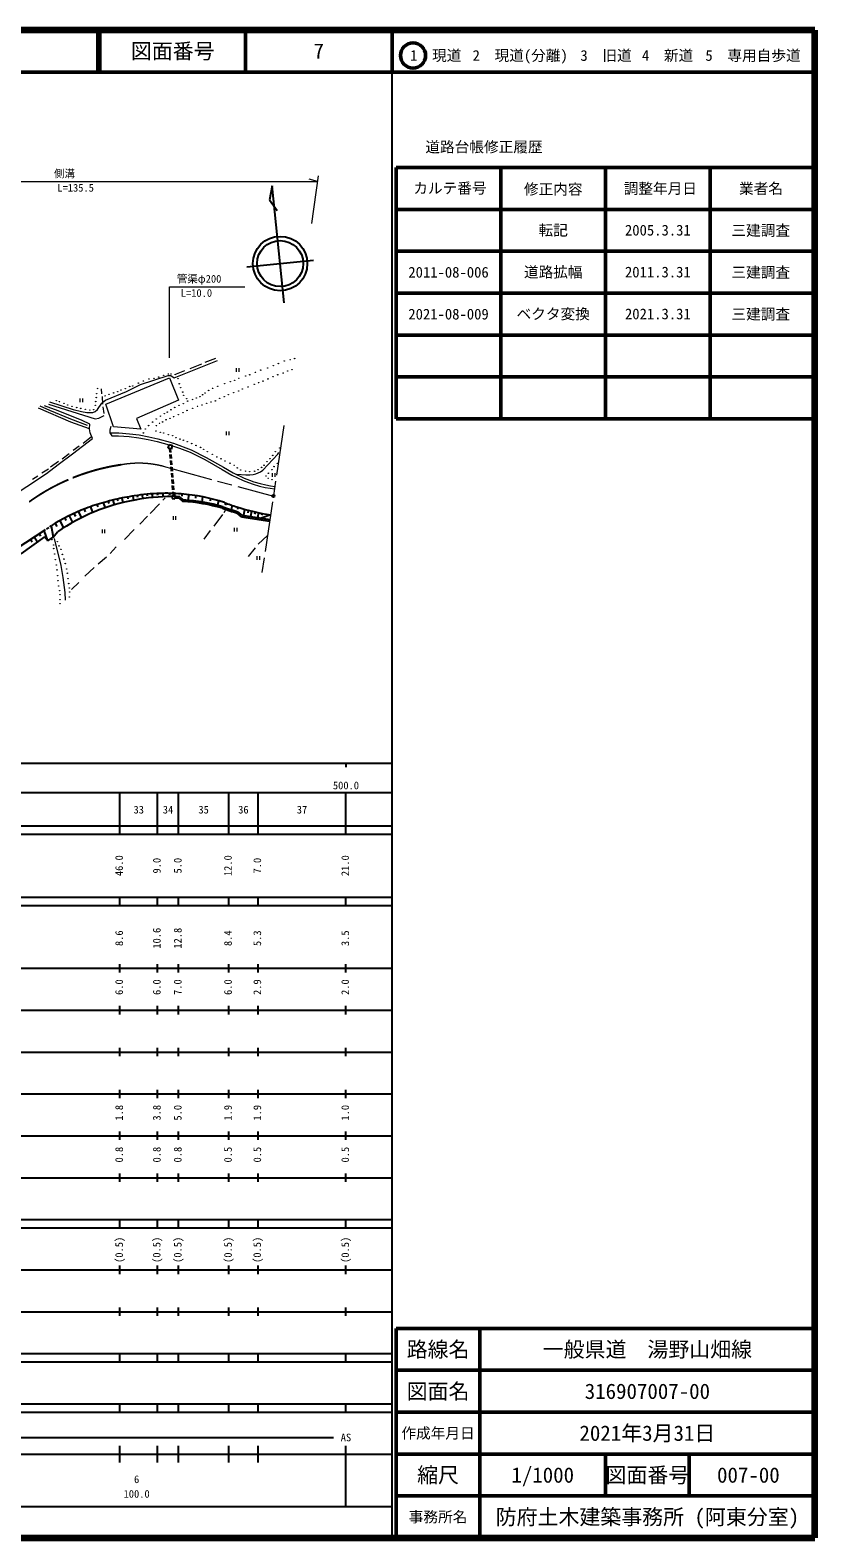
# Model space of a CAD drawing. Units: millimetres, scale not verified. Extents: x 40000 to 680000, y 20000 to 380000.
# Drawn here: x 492564 to 680000, y 20000 to 380000 of the extents above; entities that cross this region are included whole.
import ezdxf
from ezdxf.enums import TextEntityAlignment as Align

# ---------------------------------------------------------------- set-up
doc = ezdxf.new("R2010")
doc.units = ezdxf.units.MM
doc.header["$LTSCALE"] = 1000
doc.header["$PDMODE"] = 32
doc.header["$PDSIZE"] = 500
doc.linetypes.add('CHAIN', pattern=[18.5, 12, -1.5, 3.5, -1.5])
for name, color, linetype, lineweight in [('M-BGD', 7, 'Continuous', 13), ('M-BMK', 2, 'CHAIN', 25), ('M-BMK-SRVR', 3, 'Continuous', 25), ('M-STR-HTXT', 7, 'Continuous', 13), ('M-TTL', 2, 'Continuous', 140), ('M-TTL-BAND', 7, 'Continuous', 25), ('M-TTL-FRAM', 2, 'Continuous', 50), ('M-TTL-LINE', 7, 'Continuous', 50)]:
    doc.layers.add(name, color=color, linetype=linetype, lineweight=lineweight)
doc.layers.add('M-OTRS', color=6, linetype='Continuous')
doc.layers.add('M-TTL-TXT', color=7, linetype='Continuous')
doc.styles.add('ＭＳ ゴシック', font='')
doc.styles.get('ＭＳ ゴシック').set_extended_font_data('MS Gothic')

msp = doc.modelspace()

# ---------------------------------------------------------------- linework, layer by layer
at = {"layer": 'M-BGD'}
for p, q in [((530761, 299235), (533558, 300350)), ((534407, 300689), (536916, 301689)), ((541814, 299292), (541814, 298395)), ((542437, 299292), (542437, 298395)), ((527537, 297974), (529500, 298759)), ((504433, 292052), (504433, 291155)), ((505056, 292052), (505056, 291155)), ((509723, 293159), (509611, 294392)), ((509947, 290691), (509807, 292528)), ((510228, 288490), (510045, 290060)), ((505217, 281368), (507251, 282941)), ((539401, 284198), (539401, 283301)), ((540024, 284198), (540024, 283301)), ((501846, 278864), (500237, 277594)), ((504301, 280642), (502862, 279626)), ((496935, 275139), (495326, 274207)), ((499306, 277001), (497443, 275647)), ((550353, 274238), (550353, 273341)), ((550976, 274238), (550976, 273341)), ((494395, 273530), (493125, 272683)), ((521194, 264567), (523435, 266934)), ((524227, 267771), (524790, 268365)), ((518779, 262015), (520585, 263923)), ((526696, 263970), (526696, 263072)), ((527319, 263970), (527319, 263072)), ((536546, 261592), (538618, 264358)), ((538912, 264841), (539322, 265559)), ((509733, 260776), (509733, 259879)), ((510356, 260776), (510356, 259879)), ((515138, 258416), (517379, 260783)), ((534118, 258469), (535663, 260520)), ((541317, 261202), (541317, 260304)), ((541940, 261202), (541940, 260304)), ((547030, 257302), (549251, 259332)), ((511667, 255073), (513106, 256597)), ((544727, 254306), (546367, 256419)), ((508788, 252533), (510820, 254226)), ((546747, 254388), (546747, 253491)), ((547370, 254388), (547370, 253491)), ((505656, 249654), (507857, 251686)), ((502438, 246437), (504216, 248130))]:
    msp.add_line(p, q, dxfattribs=at)
at = {"layer": 'M-BGD', "lineweight": 25}
for p, q in [((525539, 280224), (525783, 280986)), ((526545, 280741), (525783, 280986)), ((526300, 279979), (525539, 280224)), ((525841, 280127), (525911, 279214)), ((525949, 278715), (526025, 277718)), ((526046, 280061), (526114, 279179)), ((526063, 277220), (526140, 276223)), ((526152, 278681), (526228, 277684)), ((526300, 279979), (526545, 280741)), ((526178, 275724), (526254, 274727)), ((526267, 277185), (526343, 276188)), ((526293, 274229), (526369, 273231)), ((526381, 275690), (526458, 274693)), ((526496, 274194), (526572, 273197)), ((526407, 272733), (526484, 271736)), ((526522, 271237), (526598, 270240)), ((526610, 272698), (526687, 271701)), ((526725, 271203), (526801, 270206)), ((508501, 266713), (508731, 266149)), ((510032, 267161), (510456, 265950)), ((511175, 267491), (511374, 266938)), ((512321, 267797), (512667, 266650)), ((513379, 268051), (513504, 267622)), ((514447, 268280), (514678, 267185)), ((515857, 268542), (515932, 268060)), ((517066, 268730), (517235, 267730)), ((518127, 268892), (518195, 268498)), ((519289, 269054), (519430, 268118)), ((520433, 269183), (520483, 268779)), ((521649, 269288), (521751, 268413)), ((522937, 269364), (522963, 268980)), ((524234, 269403), (524261, 268593)), ((525804, 269402), (525821, 269050)), ((526470, 268832), (526460, 268132)), ((526460, 268132), (527160, 268122)), ((526470, 268832), (527170, 268822)), ((526636, 269742), (526706, 268829)), ((526840, 269707), (526907, 268826)), ((527022, 269363), (527022, 268824)), ((527170, 268822), (527160, 268122)), ((527160, 268122), (527160, 268112)), ((528189, 268227), (528997, 267468)), ((528339, 268580), (529150, 267819)), ((528803, 269249), (528788, 268764)), ((530354, 269092), (530283, 267734)), ((532091, 268853), (532035, 268238)), ((533723, 268565), (533555, 267326)), ((535616, 268155), (535537, 267647)), ((537550, 267647), (537286, 266553)), ((538997, 267207), (538979, 267213)), ((539269, 267101), (539116, 266583)), ((540803, 266538), (540563, 265520)), ((499645, 262874), (500547, 261184)), ((500819, 263516), (501115, 262935)), ((501897, 264067), (502710, 262476)), ((503039, 264612), (503403, 263921)), ((504066, 265070), (504812, 263588)), ((505445, 265637), (505730, 264973)), ((506941, 266194), (507463, 264805)), ((543027, 263824), (542025, 264695)), ((542159, 266089), (542074, 265597)), ((543185, 264164), (542201, 265019)), ((543027, 263824), (549821, 262771)), ((543185, 264164), (549876, 263127)), ((543780, 265605), (543505, 264114)), ((544623, 265377), (544535, 264768)), ((545404, 265180), (545191, 263853)), ((546279, 264976), (546188, 264392)), ((547074, 264804), (546875, 263592)), ((550055, 264284), (547723, 263461)), ((547959, 264630), (547803, 264176)), ((489456, 256304), (495903, 260535)), ((494719, 259758), (495042, 259213)), ((495903, 260535), (496238, 260754)), ((496759, 258026), (495903, 260535)), ((496759, 258026), (495903, 260535)), ((496489, 260919), (496992, 261247)), ((497243, 261411), (497578, 261630)), ((497578, 261630), (498052, 258932)), ((498052, 258932), (499099, 260228)), ((498528, 262220), (498933, 261476)), ((496027, 259012), (490358, 254934)), ((492610, 258374), (493021, 257784)), ((493533, 258980), (494321, 257784)), ((496759, 258026), (496027, 259012)), ((496759, 258026), (498052, 258932))]:
    msp.add_line(p, q, dxfattribs=at)
at = {"layer": 'M-BGD'}
for points in [[(509910, 291176), (510566, 291649), (515570, 293757), (518948, 295374), (525552, 297575), (526145, 297575), (526992, 296983), (537321, 301131)], [(506735, 284770), (502288, 286392), (494549, 289756)], [(506262, 285593), (502267, 287149), (497306, 289201), (494927, 290198)], [(506808, 285908), (504958, 286791), (499238, 289126), (496000, 290261)], [(496935, 290717), (508111, 287161), (508958, 287331), (510228, 288008)], [(497189, 291225), (502862, 289447), (504809, 288939), (506133, 288707), (507518, 288685), (508127, 288969), (508619, 289447), (509720, 290971), (509910, 291176)], [(507440, 282485), (506876, 283844), (506735, 284770), (506808, 285908)], [(511798, 285397), (511568, 284477), (511590, 283881), (512100, 283172)], [(464969, 254136), (467275, 255252), (469798, 256640), (473163, 258806), (496501, 274171), (499277, 276253), (502684, 278861), (507440, 282485)], [(511590, 283881), (513729, 283844), (516264, 283645), (518602, 283336), (520918, 282924), (523079, 282441), (525981, 281657), (526760, 281407), (526789, 281398), (530991, 279754), (534576, 277978), (538742, 275628), (541041, 274304), (543688, 273008), (544927, 272545), (545988, 272187), (547506, 271732), (548826, 271405), (549980, 271227), (551008, 271059)], [(512100, 283172), (513696, 283144), (516191, 282948), (518495, 282644), (520780, 282238), (522911, 281761), (525783, 280986), (526545, 280741), (528216, 280196), (530748, 279205), (534295, 277448), (538445, 275106), (540759, 273774), (543450, 272457), (544726, 271980), (545806, 271615), (547348, 271153), (548708, 270816), (549886, 270634), (550919, 270466)], [(541954, 273955), (544094, 273784), (545026, 273784), (545872, 273869), (546465, 274038), (547566, 274546), (548158, 274969), (551714, 278779), (551997, 279150)], [(500999, 243897), (500914, 245759), (500491, 249315), (499983, 252194), (498374, 258629)]]:
    msp.add_lwpolyline(points, dxfattribs=at)
msp.add_lwpolyline([(512466, 285256), (510657, 290682), (525883, 296970), (528028, 291650), (517975, 287233), (518970, 284765)], close=True, dxfattribs=at)
for centre in [(547650, 298825), (549276, 299330), (550678, 299877), (551856, 300395), (553244, 300984), (554674, 301335), (555113, 298932), (555725, 301587), (518430, 295721), (519636, 296240), (520926, 296688), (522173, 296885), (523267, 297151), (524445, 297558), (525608, 297908), (526211, 297880), (527220, 297782), (527855, 296787), (528170, 295556), (539029, 295565), (540365, 296070), (541431, 296388), (542412, 296837), (544067, 297444), (545028, 297704), (546082, 295413), (546388, 298292), (547113, 295812), (548185, 296191), (549342, 296738), (550603, 297242), (551718, 297705), (553001, 298105), (554052, 298609), (508361, 292276), (508474, 293202), (508614, 294435), (510453, 292683), (511415, 293019), (512500, 293393), (513500, 293692), (514229, 294085), (515276, 294393), (516355, 294922), (517084, 295020), (528517, 294610), (529022, 293569), (529243, 292812), (529937, 291992), (531318, 291808), (532271, 292173), (533098, 292495), (533743, 292930), (534360, 293364), (535201, 293967), (536127, 294500), (537388, 294935), (537817, 292069), (538911, 292490), (539878, 292973), (541182, 293457), (542381, 293857), (543243, 294298), (544631, 294782), (498822, 291507), (499565, 291268), (500636, 290876), (501509, 290490), (502581, 290190), (503696, 289891), (504660, 289669), (505740, 289472), (506819, 289318), (507716, 289388), (508109, 290426), (508235, 291323), (524640, 288445), (525313, 288790), (526182, 289351), (527088, 289903), (527947, 288165), (528107, 290420), (529097, 288669), (529173, 290813), (530036, 289188), (530168, 291416), (531382, 289714), (532539, 290197), (533632, 290513), (534747, 290870), (535777, 291186), (536808, 291480), (520081, 284746), (520838, 285596), (521801, 286409), (522670, 287129), (522732, 285543), (523461, 286132), (523714, 287828), (524190, 286468), (525045, 286959), (525957, 287323), (526812, 287702), (519634, 283838), (522592, 284295), (523636, 283988), (524452, 283784), (525566, 283433), (526632, 283161), (527374, 282681), (528360, 282342), (529164, 282089), (530080, 281744), (531164, 281295), (532173, 280837), (533267, 280360), (533996, 279902), (534874, 279379), (536071, 278734), (537155, 278117), (538127, 277650), (549820, 277669), (550521, 278444), (551121, 279350), (552173, 280247), (539127, 277136), (540323, 276594), (541296, 276080), (542043, 275481), (542866, 274986), (543969, 274696), (545025, 274593), (546174, 274687), (547025, 275061), (547829, 275575), (548455, 276117), (548885, 273553), (549156, 276977), (549492, 274216), (550306, 275048), (550848, 275805), (551633, 276590), (549418, 272982), (550352, 272683), (497756, 258350), (498191, 257060), (498191, 256219), (499060, 257888), (499466, 256864), (499901, 256023), (498429, 254901), (498569, 253569), (498794, 252266), (500280, 254810), (500616, 253696), (500953, 252644), (498968, 251126), (499136, 249762), (499183, 248547), (501289, 251340), (501457, 250331), (501604, 249048), (499360, 247285), (499601, 246152), (499671, 245212), (501780, 247870), (501906, 246805), (502018, 245866), (499685, 244035), (499699, 243065), (501934, 244674)]:
    msp.add_circle(centre, 53.3, dxfattribs=at)
at = {"layer": 'M-BGD', "lineweight": 25}
for centre, radius, start, end in [((525781, 221401), 47111, 100.06586, 124.49606), ((522002, 223470), 45301, 105.05528, 110.86202), ((523411, 223927), 45250, 103.56234, 106.92904), ((523411, 223927), 45250, 97.61627, 103.56234), ((524946, 224079), 45330, 91.7506, 99.56445), ((526164, 224372), 44262, 89.60649, 101.226), ((524982, 223705), 45704, 85.41972, 91.7814), ((526164, 224371), 43902, 87.35607, 88.69687), ((526164, 224371), 44262, 87.18365, 88.70059), ((524983, 223713), 45696, 72.16537, 85.42074), ((526410, 223418), 44126, 74.11031, 86.63936), ((526410, 223417), 44486, 74.07923, 86.46972), ((556902, 312845), 49025, 248.57839, 252.25326), ((522080, 223249), 45536, 110.85382, 122.55295), ((556173, 313624), 50934, 249.68698, 253.87301), ((556173, 313625), 50575, 249.68322, 253.96279), ((557006, 312868), 49079, 252.14586, 261.85799)]:
    msp.add_arc(centre, radius, start, end, dxfattribs=at)
at = {"layer": 'M-BMK', "lineweight": 13}
for p, q in [((553193, 285640), (547712, 249069)), ((524303, 275855), (550664, 268765))]:
    msp.add_line(p, q, dxfattribs=at)
at = {"layer": 'M-BMK'}
for start, end in [(98.23554, 113.34893), (113.34893, 125.63234)]:
    msp.add_arc((521486, 226715), 50000, start, end, dxfattribs=at)
at = {"layer": 'M-BMK', "lineweight": 13}
msp.add_arc((518536, 253504), 23083, 75.53024, 100.51391, dxfattribs=at)
at = {"layer": 'M-BMK-SRVR'}
for p, q in [((550365, 342815), (549743, 339464)), ((553239, 314872), (550365, 342815)), ((549743, 339464), (551607, 336950)), ((544315, 323448), (560231, 325085))]:
    msp.add_line(p, q, dxfattribs=at)
for radius in [6500, 5500]:
    msp.add_circle((552273, 324266), radius, dxfattribs=at)
at = {"layer": 'M-OTRS'}
msp.add_point((550664, 268765), dxfattribs=at)
at = {"layer": 'M-STR-HTXT'}
for p, q in [((456160, 343883), (561192, 343883)), ((561192, 343883), (559192, 344383)), ((561372, 345177), (559805, 333871)), ((525836, 301725), (525836, 318711)), ((525836, 318711), (543836, 318711))]:
    msp.add_line(p, q, dxfattribs=at)
at = {"layer": 'M-TTL'}
for p, q in [((680000, 380000), (40000, 380000)), ((680000, 20000), (680000, 380000)), ((40000, 20000), (680000, 20000))]:
    msp.add_line(p, q, dxfattribs=at)
at = {"layer": 'M-TTL-BAND'}
for p, q in [((579000, 20000), (579000, 370000)), ((40000, 205000), (579000, 205000)), ((568000, 205000), (568000, 204000)), ((68000, 198000), (579000, 198000)), ((514000, 188000), (514000, 198000)), ((523000, 188000), (523000, 198000)), ((528000, 188000), (528000, 198000)), ((540000, 188000), (540000, 198000)), ((547000, 188000), (547000, 198000)), ((568000, 188000), (568000, 198000)), ((40000, 190000), (579000, 190000)), ((40000, 188000), (579000, 188000)), ((40000, 173000), (579000, 173000)), ((514000, 171000), (514000, 173000)), ((523000, 171000), (523000, 173000)), ((528000, 171000), (528000, 173000)), ((540000, 171000), (540000, 173000)), ((547000, 171000), (547000, 173000)), ((568000, 171000), (568000, 173000)), ((40000, 171000), (579000, 171000)), ((40000, 156000), (579000, 156000)), ((514000, 155000), (514000, 157000)), ((523000, 155000), (523000, 157000)), ((528000, 155000), (528000, 157000)), ((540000, 155000), (540000, 157000)), ((547000, 155000), (547000, 157000)), ((568000, 155000), (568000, 157000)), ((46000, 146000), (579000, 146000)), ((514000, 145000), (514000, 147000)), ((523000, 145000), (523000, 147000)), ((528000, 145000), (528000, 147000)), ((540000, 145000), (540000, 147000)), ((547000, 145000), (547000, 147000)), ((568000, 145000), (568000, 147000)), ((514000, 135000), (514000, 137000)), ((523000, 135000), (523000, 137000)), ((528000, 135000), (528000, 137000)), ((540000, 135000), (540000, 137000)), ((547000, 135000), (547000, 137000)), ((568000, 135000), (568000, 137000)), ((52000, 136000), (579000, 136000)), ((46000, 126000), (579000, 126000)), ((514000, 125000), (514000, 127000)), ((523000, 125000), (523000, 127000)), ((528000, 125000), (528000, 127000)), ((540000, 125000), (540000, 127000)), ((547000, 125000), (547000, 127000)), ((568000, 125000), (568000, 127000)), ((52000, 116000), (579000, 116000)), ((514000, 115000), (514000, 117000)), ((523000, 115000), (523000, 117000)), ((528000, 115000), (528000, 117000)), ((540000, 115000), (540000, 117000)), ((547000, 115000), (547000, 117000)), ((568000, 115000), (568000, 117000)), ((46000, 106000), (579000, 106000)), ((514000, 105000), (514000, 107000)), ((523000, 105000), (523000, 107000)), ((528000, 105000), (528000, 107000)), ((540000, 105000), (540000, 107000)), ((547000, 105000), (547000, 107000)), ((568000, 105000), (568000, 107000)), ((40000, 96000), (579000, 96000)), ((40000, 94000), (579000, 94000)), ((514000, 94000), (514000, 96000)), ((523000, 94000), (523000, 96000)), ((528000, 94000), (528000, 96000)), ((540000, 94000), (540000, 96000)), ((547000, 94000), (547000, 96000)), ((568000, 94000), (568000, 96000)), ((49000, 84000), (579000, 84000)), ((514000, 83000), (514000, 85000)), ((523000, 83000), (523000, 85000)), ((528000, 83000), (528000, 85000)), ((540000, 83000), (540000, 85000)), ((547000, 83000), (547000, 85000)), ((568000, 83000), (568000, 85000)), ((40000, 74000), (579000, 74000)), ((514000, 73000), (514000, 75000)), ((523000, 73000), (523000, 75000)), ((528000, 73000), (528000, 75000)), ((540000, 73000), (540000, 75000)), ((547000, 73000), (547000, 75000)), ((568000, 73000), (568000, 75000)), ((40000, 64000), (579000, 64000)), ((40000, 62000), (579000, 62000)), ((514000, 62000), (514000, 64000)), ((523000, 62000), (523000, 64000)), ((528000, 62000), (528000, 64000)), ((540000, 62000), (540000, 64000)), ((547000, 62000), (547000, 64000)), ((568000, 62000), (568000, 64000)), ((40000, 52000), (579000, 52000)), ((514000, 50000), (514000, 52000)), ((523000, 50000), (523000, 52000)), ((528000, 50000), (528000, 52000)), ((540000, 50000), (540000, 52000)), ((547000, 50000), (547000, 52000)), ((568000, 50000), (568000, 52000)), ((40000, 50000), (579000, 50000)), ((71000, 44000), (565000, 44000)), ((40000, 40000), (579000, 40000)), ((514000, 38000), (514000, 42000)), ((523000, 38000), (523000, 42000)), ((528000, 38000), (528000, 42000)), ((540000, 38000), (540000, 42000)), ((547000, 38000), (547000, 42000)), ((568000, 27500), (568000, 42000)), ((68000, 27500), (579000, 27500))]:
    msp.add_line(p, q, dxfattribs=at)
at = {"layer": 'M-TTL-FRAM'}
for p, q in [((580000, 347197), (580000, 287197)), ((580000, 347197), (680000, 347197)), ((580000, 287197), (680000, 287197)), ((680000, 70000), (580000, 70000)), ((580000, 70000), (580000, 20000))]:
    msp.add_line(p, q, dxfattribs=at)
at = {"layer": 'M-TTL-LINE'}
for p, q in [((508747, 380000), (508747, 370000)), ((509247, 380000), (509247, 370000)), ((543997, 380000), (543997, 370000)), ((579000, 380000), (579000, 370000)), ((40000, 370000), (680000, 370000)), ((605000, 347197), (605000, 287197)), ((630000, 347197), (630000, 287197)), ((655000, 347197), (655000, 287197)), ((580000, 337197), (680000, 337197)), ((580000, 327197), (680000, 327197)), ((580000, 317197), (680000, 317197)), ((580000, 307197), (680000, 307197)), ((580000, 297197), (680000, 297197)), ((600000, 70000), (600000, 20000)), ((680000, 60000), (580000, 60000)), ((680000, 50000), (580000, 50000)), ((680000, 40000), (580000, 40000)), ((630000, 40000), (630000, 30000)), ((650000, 40000), (650000, 30000)), ((680000, 30000), (580000, 30000))]:
    msp.add_line(p, q, dxfattribs=at)
msp.add_circle((584031, 373958), 3000, dxfattribs=at)

# ---------------------------------------------------------------- texts
at = {"layer": 'M-STR-HTXT', "style": 'ＭＳ ゴシック'}
for s, p in [('側溝', (498263, 344290)), ('L=135.5', (499065, 340896)), ('管渠φ200', (527603, 319164)), ('L=10.0', (528545, 315780))]:
    msp.add_text(s, height=1833, dxfattribs=at).set_placement(p, align=Align.BOTTOM_LEFT)
at = {"layer": 'M-TTL-BAND', "style": 'ＭＳ ゴシック'}
for s, p in [('500.0', (568000, 198195)), ('33', (518500, 192405)), ('34', (525500, 192405)), ('35', (534000, 192405)), ('36', (543500, 192405)), ('37', (557500, 192405)), ('AS', (568000, 42500)), ('6', (518000, 32523)), ('100.0', (518000, 29033))]:
    msp.add_text(s, height=1833, dxfattribs=at).set_placement(p, align=Align.BOTTOM_CENTER)
for s, p in [('46.0', (515280, 180500)), ('9.0', (524280, 180500)), ('5.0', (529280, 180500)), ('12.0', (541280, 180500)), ('7.0', (548280, 180500)), ('21.0', (569280, 180500)), ('8.6', (515280, 163174)), ('10.6', (524280, 163174)), ('12.8', (529280, 163174)), ('8.4', (541280, 163174)), ('5.3', (548280, 163174)), ('3.5', (569280, 163174)), ('6.0', (515280, 151500)), ('6.0', (524280, 151500)), ('7.0', (529280, 151500)), ('6.0', (541280, 151500)), ('2.9', (548280, 151500)), ('2.0', (569280, 151500)), ('1.8', (515280, 121500)), ('3.8', (524280, 121500)), ('5.0', (529280, 121500)), ('1.9', (541280, 121500)), ('1.9', (548280, 121500)), ('1.0', (569280, 121500)), ('0.8', (515280, 111500)), ('0.8', (524280, 111500)), ('0.8', (529280, 111500)), ('0.5', (541280, 111500)), ('0.5', (548280, 111500)), ('0.5', (569280, 111500)), ('(0.5)', (515280, 88764)), ('(0.5)', (524238, 88764)), ('(0.5)', (529280, 88764)), ('(0.5)', (541280, 88764)), ('(0.5)', (548250, 88764)), ('(0.5)', (569280, 88764))]:
    msp.add_text(s, height=1833, rotation=90, dxfattribs=at).set_placement(p, align=Align.BOTTOM_CENTER)
at = {"layer": 'M-TTL-TXT', "style": 'ＭＳ ゴシック'}
for s, height, p in [('図面番号', 3666, (526622, 375000)), ('7', 3666, (561497, 375000)), ('1\u3000現道', 2566, (589448, 373958)), ('2\u3000現道(分離)', 2566, (609619, 373958)), ('3\u3000旧道', 2566, (630121, 373958)), ('4\u3000新道', 2566, (644824, 373958)), ('5\u3000専用自歩道', 2566, (665228, 373958)), ('道路台帳修正履歴', 2566, (600968, 352113)), ('カルテ番号', 2566, (592839, 342277)), ('修正内容', 2566, (617509, 342023)), ('調整年月日', 2566, (643089, 342197)), ('業者名', 2566, (667134, 342197)), ('転記', 2566, (617500, 332245)), ('2005.3.31', 2566, (642500, 332245)), ('三建調査', 2566, (667077, 332189)), ('2011-08-006', 2566, (592500, 322197)), ('道路拡幅', 2566, (617500, 322245)), ('2011.3.31', 2566, (642500, 322245)), ('三建調査', 2566, (667077, 322189)), ('2021-08-009', 2566, (592500, 312197)), ('ベクタ変換', 2566, (617500, 312245)), ('2021.3.31', 2566, (642500, 312245)), ('三建調査', 2566, (667077, 312189)), ('路線名', 3666, (590000, 65000)), ('路線名', 3666, (590000, 65000)), ('一般県道\u3000湯野山畑線', 3666, (640000, 65000)), ('図面名', 3666, (590000, 55000)), ('図面名', 3666, (590000, 55000)), ('316907007-00', 3666, (640000, 55000)), ('2021年3月31日', 3666, (640000, 45000)), ('作成年月日', 2566, (590000, 45000)), ('作成年月日', 2566, (590000, 45000)), ('縮尺', 3666, (590000, 35000)), ('縮尺', 3666, (590000, 35000)), ('1/1000', 3666, (615000, 35000)), ('図面番号', 3666, (640000, 35000)), ('図面番号', 3666, (640000, 35000)), ('007-00', 3666, (664125, 35000)), ('事務所名', 2566, (590000, 25000)), ('事務所名', 2566, (590000, 25000)), ('防府土木建築事務所 (阿東分室)', 3666, (640000, 25000))]:
    msp.add_text(s, height=height, dxfattribs=at).set_placement(p, align=Align.MIDDLE_CENTER)

doc.saveas('drawing.dxf')
